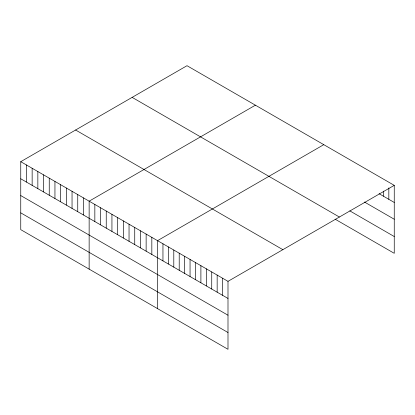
<?xml version="1.0" encoding="UTF-8"?>
<svg xmlns="http://www.w3.org/2000/svg" width="415" height="415" viewBox="0 0 415 415"><rect width="100%" height="100%" fill="white"/><g stroke="black" fill="none" stroke-linecap="round" stroke-linejoin="round"><path stroke-width="0.62" d="M20.75 161.684L227.996 281.339L227.996 349.3L20.75 229.645L20.75 161.684L187.004 65.7L394.25 185.355L394.25 253.316L335.17 219.208M255.396 105.187L89.142 201.171L89.142 269.133M323.788 144.669L157.534 240.653L157.534 308.62M227.996 281.339L394.25 185.355M379.071 193.686L394.25 202.447M364.437 202.022L394.25 219.234M349.804 210.867L394.25 236.529M132.141 97.375L339.387 217.029M75.613 130.009L282.859 249.664M20.75 178.782L227.996 298.437M20.75 195.569L227.996 315.218M20.75 212.864L227.996 332.514M388.829 187.922L388.829 199.319M383.408 191.123L383.408 196.191M222.575 278.206L222.575 295.304M217.159 275.078L217.159 292.176M211.738 271.95L211.738 289.048M206.317 268.821L206.317 285.919M200.896 265.688L200.896 282.786M195.475 262.56L195.475 279.658M190.054 259.432L190.054 276.53M184.634 256.304L184.634 273.402M179.213 253.171L179.213 270.269M173.797 250.043L173.797 267.141M168.376 246.915L168.376 264.013M162.955 243.787L162.955 260.879M151.833 237.364L151.833 254.462M146.137 234.076L146.137 251.174M140.436 230.782L140.436 247.88M134.735 227.493L134.735 244.591M129.039 224.204L129.039 241.302M123.338 220.915L123.338 238.008M117.637 217.621L117.637 234.719M111.941 214.332L111.941 231.43M106.24 211.043L106.24 228.136M100.539 207.749L100.539 224.847M94.843 204.46L94.843 221.558M83.441 197.877L83.441 214.975M77.745 194.588L77.745 211.686M72.044 191.299L72.044 208.397M66.343 188.005L66.343 205.103M60.647 184.716L60.647 201.815M54.946 181.428L54.946 198.526M49.245 178.139L49.245 195.232M43.549 174.845L43.549 191.943M37.848 171.556L37.848 188.654M32.147 168.267L32.147 185.36M26.451 164.973L26.451 182.071"/></g></svg>
